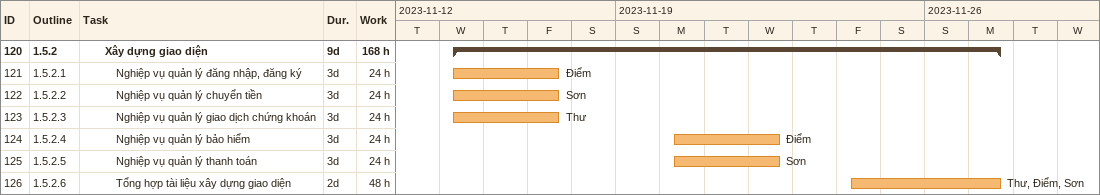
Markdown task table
| ID | WBS | Task | Duration | Start | Finish | Resources | Work (h) |
|---|---|---|---|---|---|---|---|
| 120 | 1.5.2 | **Xây dựng giao diện** | 9d | 2023-11-15 | 2023-11-27 |  | 168 |
| 121 | 1.5.2.1 | Nghiệp vụ quản lý đăng nhập, đăng ký | 3d | 2023-11-15 | 2023-11-17 | Điểm | 24 |
| 122 | 1.5.2.2 | Nghiệp vụ quản lý chuyển tiền | 3d | 2023-11-15 | 2023-11-17 | Sơn | 24 |
| 123 | 1.5.2.3 | Nghiệp vụ quản lý giao dịch chứng khoán | 3d | 2023-11-15 | 2023-11-17 | Thư | 24 |
| 124 | 1.5.2.4 | Nghiệp vụ quản lý bảo hiểm | 3d | 2023-11-20 | 2023-11-22 | Điểm | 24 |
| 125 | 1.5.2.5 | Nghiệp vụ quản lý thanh toán | 3d | 2023-11-20 | 2023-11-22 | Sơn | 24 |
| 126 | 1.5.2.6 | Tổng hợp tài liệu xây dựng giao diện | 2d | 2023-11-24 | 2023-11-27 | Thư, Điểm, Sơn | 48 |
